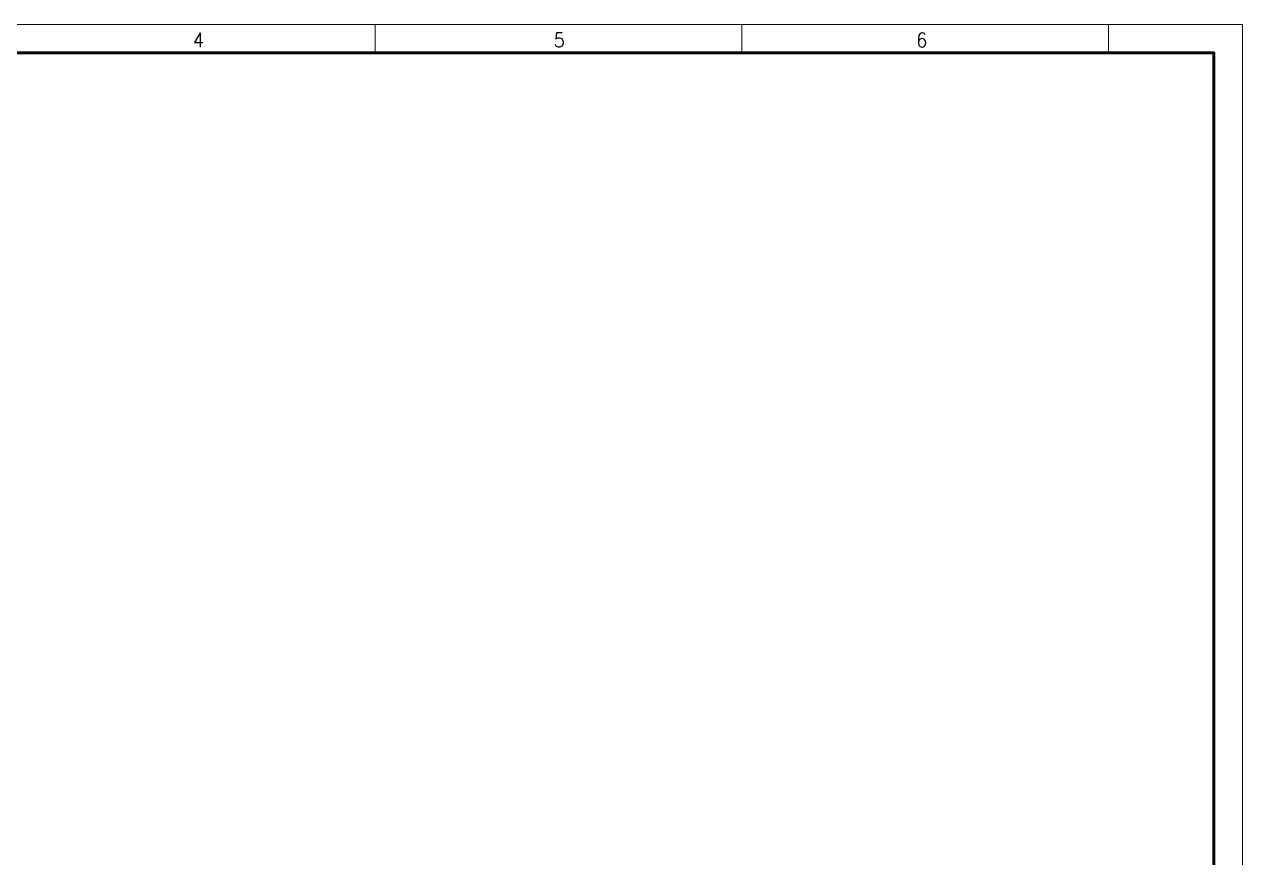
# Paper-space layout 'A1' of a CAD drawing. Header units: millimetres. Extents: x -832 to 8, y 900 to 1494.
# Drawn here: x -417.7 to 7.8, y 1202.6 to 1493.6 of the extents above; entities that cross this region are included whole.
import ezdxf

# ---------------------------------------------------------------- set-up
doc = ezdxf.new("R2010")
doc.units = ezdxf.units.MM
doc.header["$LTSCALE"] = 0.5
doc.layers.add('Border', color=7, linetype='Continuous', lineweight=0)
doc.styles.add('Style-STANDARD', font='STANDARD.shx')

# ---------------------------------------------------------------- blocks, each defined once
blk = doc.blocks.new('A1_v03_CZ')
at = {"layer": 'Border', "color": 7, "linetype": 'Continuous', "lineweight": 0}
for p, q in [((-302.9, 584), (-302.9, 593.7)), ((-174.9, 584), (-174.9, 593.7)), ((-46.9, 584), (-46.9, 593.7))]:
    blk.add_line(p, q, dxfattribs=at)
at = {"layer": 'Border', "color": 7, "linetype": 'Continuous', "lineweight": 0, "flags": 128}
blk.add_lwpolyline([(-840, 0), (0, 0), (0, 594), (-840, 594)], close=True, dxfattribs=at)
at = {"layer": 'Border', "color": 7, "linetype": 'Continuous', "lineweight": 50}
blk.add_lwpolyline([(-210, 10), (-810, 10), (-810, 584), (-10, 584), (-10, 297)], dxfattribs=at)
at = {"layer": 'Border', "color": 7, "linetype": 'Continuous', "lineweight": 30, "style": 'Style-STANDARD'}
for s, p in [('4', (-366.6, 586)), ('5', (-240.6, 586)), ('6', (-114, 586))]:
    blk.add_text(s, height=5, dxfattribs=at).set_placement(p)

psp = doc.layouts.new('A1')

# ---------------------------------------------------------------- block references
psp.add_blockref('A1_v03_CZ', (7.77, 899.62))

doc.saveas('drawing.dxf')
